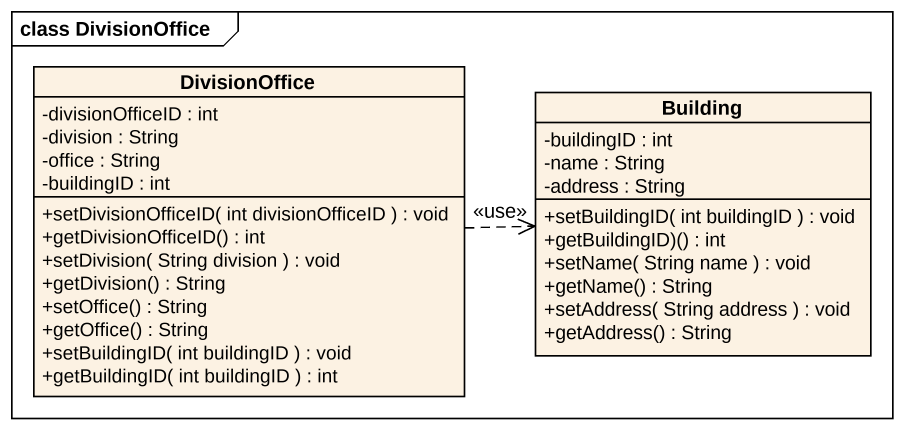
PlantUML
@startuml
mainframe class DivisionOffice
hide circle
hide empty members
skinparam classAttributeIconSize 0
class DivisionOffice {
  -divisionOfficeID : int
  -division : String
  -office : String
  -buildingID : int
  +setDivisionOfficeID( int divisionOfficeID ) : void
  +getDivisionOfficeID() : int
  +setDivision( String division ) : void
  +getDivision() : String
  +setOffice() : String
  +getOffice() : String
  +setBuildingID( int buildingID ) : void
  +getBuildingID( int buildingID ) : int
}
class Building {
  -buildingID : int
  -name : String
  -address : String
  +setBuildingID( int buildingID ) : void
  +getBuildingID)() : int
  +setName( String name ) : void
  +getName() : String
  +setAddress( String address ) : void
  +getAddress() : String
}
DivisionOffice .right.> Building : <<use>>
@enduml
